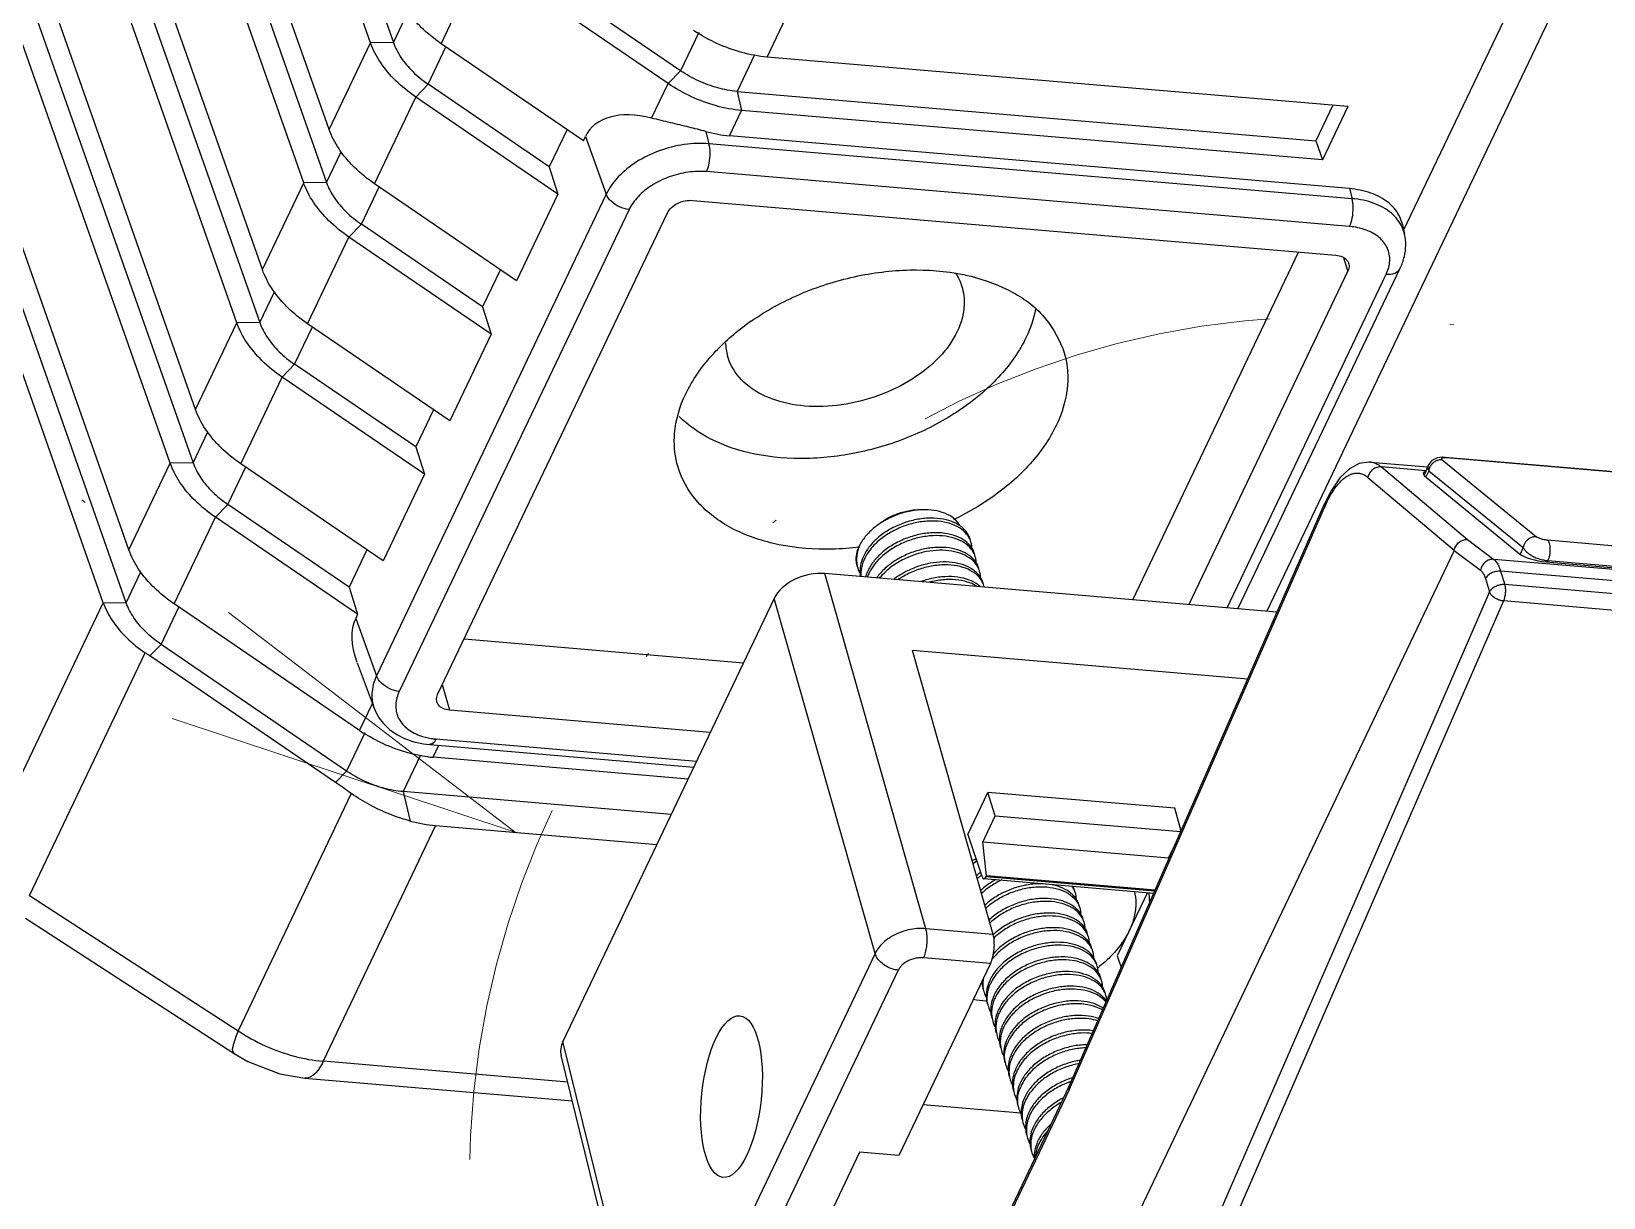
# Model space of a CAD drawing. Header units: millimetres. Extents: x 14276 to 15242, y -9916 to -8542.
# Drawn here: x 14948 to 14986.67, y -9441.27 to -9412.57 of the extents above; entities that cross this region are included whole.
import ezdxf

# ---------------------------------------------------------------- set-up
doc = ezdxf.new("R2010")
doc.units = ezdxf.units.MM
doc.linetypes.add('DIVIDE', pattern=[31.75, 12.7, -6.35, 0, -6.35, 0, -6.35])
doc.layers.add('hatch', color=56, linetype='Continuous', lineweight=9)

# ---------------------------------------------------------------- blocks, each defined once
blk = doc.blocks.new('u9')
at = {"color": 7, "linetype": 'Continuous'}
for p, q in [((-223.792, 192.301), (-212.778, 215.414)), ((-210.117, 202.633), (-204.704, 213.991)), ((-204.09, 213.923), (-201.822, 204.735)), ((-209.547, 202.225), (-204.134, 213.583)), ((-204.134, 213.583), (-201.866, 204.391)), ((-214.318, 205.582), (-211.098, 212.339)), ((-225.003, 193.547), (-216.951, 212.075)), ((-214.324, 205.484), (-211.105, 212.239)), ((-224.659, 193.324), (-216.608, 211.852)), ((-209.166, 207.113), (-207.601, 210.396)), ((-212.385, 202.468), (-210.133, 207.195)), ((-210.133, 207.195), (-209.166, 207.113)), ((-213.13, 206.155), (-210.726, 205.95)), ((-195.52, 205.291), (-202.098, 205.852)), ((-214.322, 205.488), (-220.602, 191.156)), ((-214.318, 205.582), (-220.599, 191.247)), ((-201.984, 205.39), (-195.969, 204.877)), ((-198.735, 199.073), (-195.969, 204.877)), ((-193.782, 204.686), (-193.782, 204.686)), ((-188.648, 201.355), (-193.782, 204.686)), ((-207.064, 193.484), (-201.866, 204.391)), ((-196.66, 198.285), (-193.876, 204.126)), ((-188.743, 200.795), (-193.876, 204.126)), ((-216.244, 200.725), (-215.503, 202.28)), ((-215.503, 202.28), (-215.603, 202.565)), ((-212.385, 202.468), (-210.741, 202.328)), ((-209.547, 202.225), (-207.064, 193.484)), ((-212.452, 201.755), (-210.466, 194.765)), ((-212.452, 201.755), (-210.795, 201.614)), ((-210.795, 201.614), (-208.312, 192.874)), ((-212.22, 200.381), (-216.403, 200.738)), ((-216.283, 200.728), (-216.295, 200.986)), ((-188.743, 200.795), (-191.59, 194.822)), ((-216.435, 200.666), (-212.287, 200.312)), ((-212.28, 200.326), (-216.429, 200.68)), ((-212.287, 200.312), (-212.28, 200.326)), ((-212.287, 200.312), (-212.193, 199.485)), ((-211.826, 199.291), (-212.169, 200.322)), ((-216.766, 199.876), (-216.95, 199.49)), ((-216.766, 199.876), (-216.769, 199.904)), ((-216.766, 199.876), (-212.193, 199.485)), ((-187.706, 199.583), (-190.56, 193.594)), ((-217.073, 199.21), (-216.918, 198.649)), ((-212.503, 198.834), (-217.067, 199.223)), ((-212.193, 199.485), (-212.503, 198.834)), ((-211.826, 199.291), (-212.319, 198.257)), ((-198.735, 199.073), (-204.179, 199.538)), ((-212.503, 198.834), (-212.319, 198.257)), ((-204.53, 198.803), (-197.937, 198.24)), ((-197.937, 198.24), (-198.109, 198.963)), ((-216.918, 198.649), (-212.319, 198.257)), ((-198.366, 197.34), (-197.937, 198.24)), ((-196.546, 197.732), (-196.271, 198.016)), ((-196.271, 198.016), (-191.705, 194.901)), ((-198.594, 197.081), (-205.086, 197.635)), ((-204.945, 197.93), (-198.674, 197.395)), ((-196.993, 196.795), (-196.546, 197.732)), ((-196.546, 197.732), (-191.981, 194.616)), ((-198.744, 196.942), (-205.155, 197.489)), ((-198.674, 197.395), (-198.815, 197.099)), ((-205.492, 196.782), (-199.081, 196.235)), ((-196.866, 196.734), (-197.181, 196.074)), ((-196.866, 196.734), (-192.301, 193.619)), ((-199.081, 196.235), (-198.902, 195.607)), ((-196.803, 195.066), (-197.223, 196.185)), ((-198.785, 195.851), (-204.437, 183.993)), ((-203.493, 183.912), (-197.842, 195.771)), ((-218.712, 195.469), (-210.466, 194.765)), ((-202.932, 183.532), (-197.281, 195.391)), ((-196.768, 193.975), (-197.281, 195.391)), ((-199.439, 194.48), (-206.31, 195.066)), ((-191.981, 194.616), (-192.427, 193.679)), ((-191.981, 194.616), (-191.705, 194.901)), ((-235.377, 194.432), (-225.003, 193.547)), ((-255.404, 117.786), (-219.18, 193.801)), ((-235.409, 194.028), (-225.034, 193.143)), ((-219.433, 193.823), (-208.312, 192.874)), ((-196.816, 193.873), (-196.768, 193.975)), ((-196.604, 193.203), (-196.816, 193.873)), ((-196.816, 193.873), (-193.317, 191.485)), ((-235.33, 193.703), (-224.935, 192.816)), ((-235.181, 193.41), (-224.767, 192.522)), ((-218.47, 193.74), (-222.465, 185.357)), ((-218.206, 193.718), (-222.121, 185.502)), ((-221.178, 185.421), (-217.263, 193.637)), ((-215.883, 193.52), (-219.963, 184.959)), ((-192.301, 193.619), (-193.317, 191.485)), ((-191.124, 193.591), (-191.486, 192.83)), ((-191.124, 193.591), (-190.561, 193.599)), ((-191.124, 193.591), (-184.456, 174.633)), ((-190.56, 193.594), (-183.887, 174.622)), ((-226.056, 192.586), (-233.764, 193.244)), ((-226.094, 192.552), (-233.685, 193.2)), ((-224.935, 192.816), (-225.034, 193.143)), ((-224.56, 192.997), (-224.659, 193.324)), ((-197.041, 192.286), (-196.604, 193.203)), ((-196.604, 193.203), (-193.623, 191.169)), ((-226.085, 192.046), (-233.676, 192.693)), ((-223.792, 192.301), (-224.44, 192.791)), ((-226.094, 192.552), (-226.077, 192.588)), ((-225.49, 192.232), (-225.415, 192.394)), ((-223.165, 190.34), (-225.49, 192.232)), ((-223.065, 190.465), (-225.398, 192.384)), ((-224.123, 192.034), (-224.767, 192.522)), ((-221.67, 190.504), (-223.795, 192.294)), ((-198.459, 190.426), (-197.442, 192.559)), ((-197.442, 192.559), (-193.943, 190.171)), ((-191.187, 192.285), (-192.204, 190.151)), ((-191.187, 192.285), (-184.513, 173.309)), ((-223.496, 190.073), (-225.821, 191.965)), ((-222.001, 190.247), (-224.123, 192.034)), ((-193.623, 191.169), (-193.317, 191.485)), ((-193.623, 191.169), (-194.07, 190.232)), ((-231.077, 190.663), (-223.602, 190.025)), ((-231.049, 190.651), (-223.574, 190.013)), ((-223.165, 190.34), (-223.098, 190.493)), ((-223.153, 190.211), (-223.05, 190.447)), ((-223.097, 190.34), (-222.001, 190.247)), ((-198.247, 189.756), (-198.459, 190.426)), ((-198.459, 190.426), (-194.96, 188.038)), ((-223.602, 190.025), (-223.574, 190.013)), ((-221.736, 190.13), (-223.136, 190.249)), ((-193.943, 190.171), (-194.96, 188.038)), ((-192.767, 190.143), (-193.129, 189.383)), ((-192.767, 190.143), (-192.204, 190.151)), ((-186.099, 171.186), (-192.767, 190.143)), ((-192.204, 190.151), (-185.529, 171.175)), ((-198.684, 188.839), (-198.247, 189.756)), ((-198.247, 189.756), (-195.266, 187.722)), ((-200.102, 186.978), (-199.085, 189.112)), ((-199.085, 189.112), (-195.586, 186.724)), ((-192.83, 188.838), (-193.847, 186.704)), ((-192.83, 188.838), (-186.155, 169.862)), ((-195.266, 187.722), (-194.96, 188.038)), ((-195.266, 187.722), (-195.713, 186.785)), ((-199.89, 186.309), (-200.102, 186.978)), ((-200.102, 186.978), (-196.603, 184.59)), ((-195.586, 186.724), (-196.603, 184.59)), ((-194.409, 186.696), (-194.772, 185.936)), ((-194.409, 186.696), (-193.847, 186.704)), ((-187.741, 167.739), (-194.409, 186.696)), ((-193.847, 186.704), (-187.172, 167.728)), ((-200.327, 185.391), (-199.89, 186.309)), ((-199.89, 186.309), (-196.909, 184.275)), ((-201.745, 183.531), (-200.728, 185.665)), ((-200.728, 185.665), (-197.229, 183.277)), ((-221.178, 185.421), (-221.076, 185.102)), ((-194.473, 185.391), (-195.49, 183.257)), ((-194.473, 185.391), (-187.798, 166.414)), ((-205.061, 183.687), (-220.882, 185.037)), ((-222.519, 184.284), (-222.573, 184.523)), ((-196.909, 184.275), (-196.603, 184.59)), ((-254.346, 117.696), (-222.54, 184.439)), ((-221.219, 184.33), (-205.398, 182.98)), ((-196.909, 184.275), (-197.356, 183.337)), ((-221.217, 183.398), (-221.282, 183.645)), ((-221.282, 183.645), (-205.46, 182.295)), ((-221.217, 183.398), (-205.965, 182.097)), ((-202.419, 182.116), (-202.932, 183.532)), ((-201.532, 182.862), (-201.745, 183.531)), ((-201.745, 183.531), (-198.246, 181.143)), ((-197.229, 183.277), (-198.246, 181.143)), ((-196.052, 183.249), (-196.415, 182.489)), ((-196.052, 183.249), (-195.49, 183.257)), ((-189.384, 164.291), (-196.052, 183.249)), ((-195.49, 183.257), (-188.815, 164.281)), ((-221.177, 181.378), (-220.551, 182.692)), ((-220.392, 182.219), (-220.551, 182.692)), ((-220.551, 182.692), (-206.262, 181.472)), ((-201.97, 181.944), (-201.532, 182.862)), ((-201.532, 182.862), (-198.552, 180.827)), ((-220.807, 181.347), (-220.392, 182.219)), ((-206.151, 181.004), (-220.392, 182.219)), ((-205.381, 181.992), (-205.46, 182.295)), ((-202.371, 182.218), (-202.419, 182.116)), ((-202.371, 182.218), (-198.872, 179.83)), ((-205.965, 182.097), (-206.262, 181.472)), ((-196.116, 181.943), (-197.133, 179.81)), ((-196.116, 181.943), (-189.441, 162.967)), ((-206.151, 181.004), (-206.262, 181.472)), ((-204.048, 181.663), (-204.454, 180.811)), ((-221.177, 181.378), (-206.888, 180.159)), ((-206.58, 180.104), (-206.151, 181.004)), ((-198.552, 180.827), (-198.246, 181.143)), ((-204.76, 180.496), (-204.454, 180.811)), ((-204.454, 180.811), (-199.888, 177.696)), ((-198.552, 180.827), (-198.998, 179.89)), ((-205.206, 179.559), (-204.76, 180.496)), ((-204.76, 180.496), (-200.195, 177.38)), ((-206.888, 180.159), (-207.905, 178.025)), ((-198.872, 179.83), (-199.888, 177.696)), ((-197.695, 179.802), (-198.057, 179.041)), ((-197.695, 179.802), (-197.133, 179.81)), ((-191.027, 160.844), (-197.695, 179.802)), ((-197.133, 179.81), (-190.458, 160.833))]:
    blk.add_line(p, q, dxfattribs=at)
for points in [[(-193.782, 204.686), (-194.118, 204.881), (-194.903, 205.183), (-195.52, 205.291)], [(-221.737, 190.13), (-221.695, 190.128), (-221.454, 190.165), (-221.216, 190.292), (-220.982, 190.515), (-220.763, 190.834), (-220.602, 191.156)], [(-223.574, 190.013), (-223.503, 190.01), (-223.436, 190.014), (-223.373, 190.027), (-223.304, 190.053), (-223.236, 190.099), (-223.181, 190.16), (-223.153, 190.211)]]:
    blk.add_lwpolyline(points, dxfattribs=at)
for centre, radius, start, end in [((-214.525, 207.362), 1.055, 333.7744, 336.5333), ((-214.45, 207.267), 0.996, 336.529, 340.1844), ((-214.095, 206.924), 0.721, 16.6897, 29.4051), ((-214.067, 206.933), 0.692, 10.5499, 16.6648), ((-213.988, 206.564), 0.721, 16.6931, 30.0632), ((-214.418, 207.002), 1.055, 333.7744, 336.5333), ((-214.342, 206.907), 0.996, 336.529, 340.1844), ((-213.96, 206.573), 0.692, 10.5499, 16.6648), ((-213.958, 206.496), 0.712, 3.7502, 16.5445), ((-213.865, 206.211), 0.704, 16.5502, 28.4473), ((-214.311, 206.642), 1.055, 333.7744, 336.5333), ((-214.236, 206.547), 0.997, 336.5285, 340.1325), ((-213.872, 206.208), 0.711, 6.2639, 16.5481), ((-213.774, 205.844), 0.721, 16.6931, 30.0632), ((-214.204, 206.282), 1.055, 333.7744, 336.5333), ((-214.128, 206.187), 0.996, 336.529, 340.1844), ((-213.746, 205.853), 0.692, 10.5499, 16.6648), ((-213.667, 205.484), 0.721, 16.6931, 30.0632), ((-215.073, 207.423), 2.167, 288.9721, 291.0341), ((-215.075, 207.428), 2.173, 291.0334, 291.5135), ((-214.097, 205.922), 1.055, 333.7744, 336.5333), ((-214.021, 205.827), 0.996, 336.529, 340.1844), ((-213.639, 205.493), 0.692, 10.5499, 16.6648), ((-213.559, 205.124), 0.721, 16.6931, 30.0632), ((-213.99, 205.562), 1.055, 333.7744, 336.5333), ((-213.914, 205.467), 0.996, 336.529, 340.1844), ((-213.531, 205.133), 0.692, 10.5499, 16.6648), ((-213.52, 205.058), 0.702, 5.0552, 16.6314), ((-213.446, 204.767), 0.714, 16.6156, 29.6948), ((-213.882, 205.202), 1.055, 333.7726, 336.5333), ((-213.807, 205.107), 0.996, 336.5288, 340.1651), ((-213.435, 204.77), 0.703, 9.9551, 16.625), ((-213.345, 204.404), 0.721, 16.6931, 30.0632), ((-213.317, 204.412), 0.692, 10.5499, 16.6648), ((-213.775, 204.842), 1.055, 333.7744, 336.5333), ((-213.699, 204.746), 0.996, 336.529, 340.1844), ((-213.238, 204.044), 0.721, 16.6931, 30.0632), ((-213.21, 204.052), 0.692, 10.5499, 16.6648), ((-213.668, 204.482), 1.055, 333.7744, 336.5333), ((-213.592, 204.386), 0.996, 336.529, 340.1844), ((-213.131, 203.684), 0.721, 16.6931, 30.0632), ((-213.103, 203.692), 0.692, 10.5499, 16.6648), ((-213.087, 203.619), 0.698, 5.5098, 16.6482), ((-213.561, 204.122), 1.055, 333.7744, 336.5333), ((-213.485, 204.026), 0.996, 336.529, 340.1844), ((-213.023, 203.324), 0.72, 16.6818, 30.1468), ((-212.997, 203.332), 0.693, 10.5547, 16.6636), ((-214.666, 203.417), 0.582, 181.8272, 182.3627), ((-214.669, 203.793), 0.696, 223.892, 229.4443), ((-213.454, 203.762), 1.055, 333.7747, 336.5333), ((-213.378, 203.666), 0.996, 336.529, 340.1808), ((-212.556, 200.002), 3.397, 85.1233, 85.6296), ((-212.916, 202.964), 0.721, 16.6931, 30.0632), ((-212.536, 200.207), 3.192, 79.7575, 85.1749), ((-212.888, 202.972), 0.692, 10.5499, 16.6648), ((-214.562, 203.433), 0.696, 223.9115, 229.444), ((-213.347, 203.402), 1.055, 333.7744, 336.5333), ((-213.271, 203.306), 0.996, 336.529, 340.1844), ((-212.815, 202.601), 0.728, 26.4795, 30.0357), ((-212.92, 202.894), 0.745, 359.7444, 5.4465), ((-212.968, 199.911), 3.365, 127.9011, 128.4253), ((-212.949, 199.887), 3.396, 127.6137, 127.9015), ((-214.455, 203.072), 0.696, 223.892, 229.4443), ((-214.348, 202.712), 0.696, 223.892, 229.4443), ((-214.241, 202.352), 0.696, 223.892, 229.4443), ((-214.134, 201.992), 0.696, 223.892, 229.4443), ((-213.613, 203.044), 1.661, 311.7943, 313.6717), ((-214.026, 201.632), 0.696, 223.892, 229.4443), ((-213.919, 201.272), 0.696, 223.892, 229.4443), ((-213.916, 200.827), 0.562, 196.7374, 207.8177), ((-213.919, 200.91), 0.583, 213.6326, 216.5138), ((-213.252, 201.681), 1.763, 308.505, 310.9907), ((-213.209, 201.632), 1.699, 310.9931, 312.594), ((-213.274, 201.708), 1.798, 308.3168, 308.5125), ((-213.24, 201.621), 1.779, 308.3902, 309.4035), ((-213.203, 201.577), 1.721, 309.3924, 312.4952), ((-213.125, 201.297), 1.733, 308.7014, 312.3527), ((-213.789, 203.529), 4.039, 295.8791, 297.326), ((-174.885, 229.348), 37.935, 234.9698, 235.6845), ((-198.952, 194.152), 3.255, 82.7517, 85.1151), ((-198.893, 195.192), 1.757, 81.3283, 85.1519), ((-199.052, 193.531), 3.879, 55.6891, 57.406), ((-170.701, 225.676), 37.26, 235.6873, 235.9022), ((-211.707, 193.332), 0.54, 193.2774, 196.695), ((-211.662, 193.268), 0.565, 196.747, 213.5851), ((-211.653, 193.73), 0.721, 228.1286, 229.405), ((-211.578, 192.979), 0.563, 196.7255, 212.1306), ((-211.559, 193.354), 0.699, 224.0866, 229.6675), ((-211.533, 193.384), 0.739, 229.6335, 231.5797), ((-210.975, 194.043), 1.756, 309.0441, 310.9936), ((-210.346, 193.321), 1.055, 333.7744, 336.5333), ((-210.291, 193.297), 0.995, 336.5285, 340.2455), ((-210.27, 193.225), 0.996, 336.529, 340.1844), ((-210.214, 193.205), 0.936, 340.1756, 344.6323), ((-209.886, 192.816), 0.711, 5.4486, 10.7749), ((-209.809, 192.523), 0.721, 16.6931, 30.0632), ((-211.455, 192.992), 0.696, 223.892, 229.4443), ((-210.494, 193.116), 1.354, 322.6709, 323.2908), ((-210.447, 193.026), 1.323, 322.6575, 325.4971), ((-210.239, 192.961), 1.055, 333.7744, 336.5333), ((-210.163, 192.865), 0.996, 336.529, 340.1844), ((-211.347, 192.632), 0.696, 223.892, 229.4443), ((-211.207, 192.309), 0.746, 228.4549, 233.3095), ((-211.18, 192.345), 0.791, 233.2876, 235.7988), ((-208.384, 185.123), 7.129, 115.7723, 116.1675), ((-223.831, 192.663), 3.528, 334.9975, 336.3483), ((-207.242, 187.147), 1.375, 2.0876, 15.7113), ((-210.046, 191.781), 6.232, 304.7442, 306.5685), ((-210.676, 190.573), 5.166, 257.7294, 258.5115), ((-221.411, 184.781), 1.19, 179.4579, 192.5166), ((-207.266, 176.294), 3.879, 55.6891, 57.406)]:
    blk.add_arc(centre, radius, start, end, dxfattribs=at)
blk.add_ellipse((-206.013, 205.745), major_axis=(0.209, 1.989), ratio=0.366943, dxfattribs=at)
for centre, major_axis, ratio, start_param, end_param in [((-202.787, 204.469), (0.959, 0.286), 0.659581, -0.537102, -0.031603), ((-212.29, 202.109), (0.052, 0.497), 0.366943, 0.803635, 2.400611), ((-212.234, 200.182), (0.014, 0.2), 0.395807, 5.52102, 7.074363), ((-198.178, 196.732), (2.62, -1.469), 0.701702, 1.921121, 2.144696), ((-199.047, 195.53), (2.18, -1.714), 0.547569, 0.122757, 0.733088), ((-207.984, 193.563), (0.959, 0.285), 0.660376, -2.107067, -0.536956), ((-225.858, 192.423), (0.5, -0.108), 0.256792, 0.461953, 2.032064), ((-221.617, 190.464), (2.172, -1.842), 0.089829, -3.117843, -3.091665), ((-223.525, 190.505), (0.498, -0.104), 0.251798, -0.44657, 0.448158), ((-205.452, 180.131), (2.304, -1.206), 0.679603, 1.883433, 2.123595), ((-204.698, 183.671), (2.18, -1.714), 0.547569, -0.886957, 0.122757)]:
    blk.add_ellipse(centre, major_axis=major_axis, ratio=ratio, start_param=start_param, end_param=end_param, dxfattribs=at)
for points, start_tangent, end_tangent in [([(-213.557, 206.942), (-213.488, 207.194), (-213.484, 207.235)], (0.398029, 0.917373), (0.066335, 0.997797)), ([(-213.513, 206.929), (-213.466, 207.122), (-213.463, 207.271)], (0.338717, 0.940888), (-0.076545, 0.997066)), ([(-213.45, 206.582), (-213.38, 206.834), (-213.387, 207.059)], (0.398029, 0.917373), (-0.18312, 0.983091)), ([(-213.405, 206.569), (-213.359, 206.762), (-213.357, 206.925)], (0.338717, 0.940888), (-0.095304, 0.995448)), ([(-213.357, 206.925), (-213.37, 207.007), (-213.383, 207.059)], (-0.095304, 0.995448), (-0.286431, 0.958101)), ([(-214.128, 205.888), (-214.078, 205.917), (-213.81, 206.111), (-213.596, 206.336), (-213.472, 206.536)], (0.872525, 0.48857), (0.441725, 0.89715)), ([(-213.879, 206.413), (-213.682, 206.624), (-213.536, 206.87)], (0.746405, 0.665492), (0.398029, 0.917373)), ([(-213.784, 206.6), (-213.703, 206.696), (-213.579, 206.896)], (0.673998, 0.738733), (0.441725, 0.89715)), ([(-213.343, 206.222), (-213.273, 206.474), (-213.28, 206.699)], (0.398029, 0.917373), (-0.18312, 0.983091)), ([(-213.299, 206.208), (-213.257, 206.364), (-213.248, 206.543)], (0.339563, 0.940583), (-0.065686, 0.99784)), ([(-214.408, 205.281), (-214.257, 205.334), (-213.949, 205.485), (-213.681, 205.678), (-213.468, 205.904), (-213.322, 206.15)], (0.954921, 0.296861), (0.398029, 0.917373)), ([(-214.278, 205.406), (-213.971, 205.557), (-213.703, 205.75), (-213.489, 205.976), (-213.364, 206.176)], (0.930331, 0.366721), (0.441725, 0.89715)), ([(-214.178, 205.778), (-214.057, 205.845), (-213.788, 206.039), (-213.575, 206.264), (-213.429, 206.51)], (0.891018, 0.453968), (0.398029, 0.917373)), ([(-213.236, 205.862), (-213.172, 206.076), (-213.165, 206.286)], (0.398029, 0.917373), (-0.109069, 0.994034)), ([(-213.191, 205.849), (-213.145, 206.042), (-213.143, 206.205)], (0.338717, 0.940888), (-0.095304, 0.995448)), ([(-213.143, 206.205), (-213.155, 206.287), (-213.169, 206.339)], (-0.095304, 0.995448), (-0.286431, 0.958101)), ([(-214.597, 204.852), (-214.478, 204.874), (-214.15, 204.974), (-213.842, 205.125), (-213.574, 205.318), (-213.361, 205.544), (-213.215, 205.79)], (0.987706, 0.156324), (0.398029, 0.917373)), ([(-214.562, 204.933), (-214.499, 204.946), (-214.171, 205.046), (-213.864, 205.197), (-213.595, 205.39), (-213.382, 205.616), (-213.257, 205.816)], (0.982977, 0.183727), (0.441725, 0.89715)), ([(-213.066, 205.979), (-213.059, 205.754), (-213.129, 205.502)], (0.18312, -0.983091), (-0.398029, -0.917373)), ([(-213.084, 205.489), (-213.038, 205.682), (-213.035, 205.845)], (0.338717, 0.940888), (-0.095304, 0.995448)), ([(-213.035, 205.845), (-213.048, 205.927), (-213.062, 205.979)], (-0.095304, 0.995448), (-0.286431, 0.958101)), ([(-214.767, 204.468), (-214.7, 204.47), (-214.37, 204.514), (-214.042, 204.614), (-213.735, 204.765), (-213.467, 204.958), (-213.253, 205.184), (-213.107, 205.43)], (0.999932, 0.011672), (0.398029, 0.917373)), ([(-214.736, 204.541), (-214.722, 204.542), (-214.392, 204.586), (-214.064, 204.686), (-213.757, 204.837), (-213.488, 205.03), (-213.275, 205.256), (-213.15, 205.456)], (0.999186, 0.040336), (0.441725, 0.89715)), ([(-214.322, 205.488), (-214.316, 205.505), (-214.318, 205.582)], (0.410115, 0.912034), (-0.273274, 0.961936)), ([(-213.022, 205.142), (-212.952, 205.394), (-212.958, 205.619)], (0.398029, 0.917373), (-0.18312, 0.983091)), ([(-212.977, 205.129), (-212.93, 205.322), (-212.928, 205.485)], (0.338717, 0.940888), (-0.095304, 0.995448)), ([(-212.928, 205.485), (-212.941, 205.567), (-212.954, 205.619)], (-0.095304, 0.995448), (-0.286431, 0.958101)), ([(-214.919, 204.125), (-214.905, 204.123), (-214.593, 204.11), (-214.263, 204.154), (-213.935, 204.254), (-213.628, 204.405), (-213.36, 204.598), (-213.146, 204.824), (-213, 205.07)], (0.988951, -0.148245), (0.398029, 0.917373)), ([(-214.89, 204.19), (-214.614, 204.182), (-214.285, 204.226), (-213.957, 204.326), (-213.649, 204.477), (-213.381, 204.67), (-213.168, 204.896), (-213.043, 205.096)], (0.993405, -0.114658), (0.441725, 0.89715)), ([(-212.914, 204.782), (-212.845, 205.034), (-212.851, 205.259)], (0.398029, 0.917373), (-0.18312, 0.983091)), ([(-212.87, 204.769), (-212.825, 204.947), (-212.821, 205.12)], (0.339031, 0.940775), (-0.088871, 0.996043)), ([(-195.969, 204.877), (-195.762, 205.184), (-195.539, 205.292), (-195.52, 205.291)], (0.430194, 0.902736), (0.993212, -0.116319)), ([(-215.051, 203.824), (-214.798, 203.763), (-214.486, 203.75), (-214.156, 203.794), (-213.828, 203.894), (-213.521, 204.045), (-213.252, 204.238), (-213.039, 204.464), (-212.893, 204.71)], (0.942266, -0.334865), (0.398029, 0.917373)), ([(-215.026, 203.88), (-214.81, 203.834), (-214.501, 203.822), (-214.176, 203.866), (-213.85, 203.966), (-213.546, 204.115), (-213.276, 204.308), (-213.06, 204.537), (-212.936, 204.736)], (0.955662, -0.294465), (0.441753, 0.897137)), ([(-212.743, 204.891), (-212.739, 204.659), (-212.807, 204.422)], (0.17263, -0.984987), (-0.398029, -0.917373)), ([(-212.762, 204.409), (-212.716, 204.602), (-212.714, 204.765)], (0.338717, 0.940888), (-0.095304, 0.995448)), ([(-212.714, 204.765), (-212.727, 204.847), (-212.74, 204.899)], (-0.095304, 0.995448), (-0.286431, 0.958101)), ([(-193.876, 204.126), (-194.54, 204.494), (-195.253, 204.749), (-195.969, 204.877)], (-0.832468, 0.554074), (-0.996382, 0.084986)), ([(-193.876, 204.126), (-193.758, 204.473), (-193.762, 204.666), (-193.784, 204.678)], (0.395416, 0.918502), (-0.942019, 0.335561)), ([(-215.162, 203.573), (-214.966, 203.472), (-214.691, 203.403), (-214.379, 203.39), (-214.049, 203.434), (-213.721, 203.534), (-213.414, 203.685), (-213.145, 203.878), (-212.932, 204.104), (-212.786, 204.35)], (0.826156, -0.563442), (0.398029, 0.917373)), ([(-215.142, 203.618), (-214.988, 203.544), (-214.712, 203.475), (-214.4, 203.462), (-214.07, 203.506), (-213.742, 203.606), (-213.435, 203.757), (-213.167, 203.95), (-212.953, 204.176), (-212.829, 204.376)], (0.857794, -0.513994), (0.441725, 0.89715)), ([(-212.7, 204.062), (-212.63, 204.314), (-212.637, 204.539)], (0.398029, 0.917373), (-0.18312, 0.983091)), ([(-212.655, 204.049), (-212.609, 204.242), (-212.607, 204.405)], (0.338717, 0.940888), (-0.095304, 0.995448)), ([(-212.607, 204.405), (-212.62, 204.487), (-212.633, 204.539)], (-0.095304, 0.995448), (-0.286431, 0.958101)), ([(-215.122, 203.264), (-215.082, 203.232), (-214.859, 203.112), (-214.583, 203.043), (-214.272, 203.03), (-213.942, 203.074), (-213.614, 203.174), (-213.306, 203.325), (-213.038, 203.518), (-212.825, 203.744), (-212.679, 203.99)], (0.759303, -0.650738), (0.398029, 0.917373)), ([(-215.104, 203.304), (-214.881, 203.184), (-214.605, 203.115), (-214.293, 203.102), (-213.963, 203.146), (-213.635, 203.246), (-213.328, 203.397), (-213.06, 203.59), (-212.846, 203.816), (-212.721, 204.016)], (0.801554, -0.597923), (0.441725, 0.89715)), ([(-212.593, 203.702), (-212.523, 203.954), (-212.53, 204.179)], (0.398029, 0.917373), (-0.18312, 0.983091)), ([(-212.548, 203.689), (-212.502, 203.882), (-212.5, 204.045)], (0.338717, 0.940888), (-0.095304, 0.995448)), ([(-212.5, 204.045), (-212.512, 204.127), (-212.526, 204.179)], (-0.095304, 0.995448), (-0.286431, 0.958101)), ([(-212.486, 203.342), (-212.416, 203.594), (-212.423, 203.819)], (0.398029, 0.917373), (-0.18312, 0.983091)), ([(-215.015, 202.904), (-214.975, 202.872), (-214.752, 202.752), (-214.476, 202.683), (-214.164, 202.67), (-213.835, 202.714), (-213.507, 202.814), (-213.199, 202.965), (-212.931, 203.158), (-212.718, 203.384), (-212.572, 203.63)], (0.759303, -0.650738), (0.398029, 0.917373)), ([(-214.997, 202.944), (-214.773, 202.824), (-214.498, 202.755), (-214.186, 202.742), (-213.856, 202.786), (-213.528, 202.886), (-213.221, 203.037), (-212.952, 203.23), (-212.739, 203.456), (-212.614, 203.656)], (0.801554, -0.597923), (0.441725, 0.89715)), ([(-212.441, 203.329), (-212.395, 203.519), (-212.393, 203.686)], (0.338775, 0.940867), (-0.097213, 0.995264)), ([(-212.315, 203.459), (-212.309, 203.231), (-212.379, 202.982)], (0.183166, -0.983082), (-0.398029, -0.917373)), ([(-212.285, 203.324), (-212.298, 203.407), (-212.311, 203.459)], (-0.095304, 0.995448), (-0.286431, 0.958101)), ([(-215.247, 203.393), (-215.237, 203.304), (-215.225, 203.258)], (0.04123, -0.99915), (0.287174, -0.957879)), ([(-215.239, 203.395), (-215.171, 203.31)], (0.554962, -0.831875), (0.692755, -0.721173)), ([(-215.23, 203.424), (-215.104, 203.304)], (0.626183, -0.779676), (0.801554, -0.597923)), ([(-215.225, 203.258), (-215.154, 203.107)], (0.287174, -0.957879), (0.553734, -0.832694)), ([(-215.204, 203.186), (-215.133, 203.035), (-215.131, 203.032)], (0.287174, -0.957879), (0.559252, -0.828998)), ([(-215.154, 203.107), (-214.997, 202.944)], (0.553734, -0.832694), (0.801554, -0.597923)), ([(-214.908, 202.544), (-214.868, 202.512), (-214.645, 202.392), (-214.369, 202.323), (-214.057, 202.31), (-213.728, 202.354), (-213.399, 202.454), (-213.092, 202.605), (-212.824, 202.798), (-212.61, 203.024), (-212.464, 203.27)], (0.759303, -0.650738), (0.398029, 0.917373)), ([(-214.888, 202.583), (-214.667, 202.464), (-214.396, 202.396), (-214.089, 202.381), (-213.756, 202.424), (-213.422, 202.526), (-213.117, 202.675), (-212.849, 202.867), (-212.632, 203.096), (-212.507, 203.296)], (0.803042, -0.595922), (0.44172, 0.897153)), ([(-212.334, 202.969), (-212.287, 203.162), (-212.285, 203.324)], (0.338717, 0.940888), (-0.095304, 0.995448)), ([(-212.209, 202.824), (-212.202, 202.874), (-212.208, 203.099)], (0.17887, 0.983873), (-0.18312, 0.983091)), ([(-212.178, 202.964), (-212.191, 203.047), (-212.204, 203.099)], (-0.095304, 0.995448), (-0.286431, 0.958101)), ([(-215.14, 203.032), (-215.129, 202.94), (-215.118, 202.898)], (0.042052, -0.999115), (0.287626, -0.957743)), ([(-215.131, 203.032), (-215.064, 202.95)], (0.559252, -0.828998), (0.693005, -0.720933)), ([(-215.118, 202.898), (-215.044, 202.743)], (0.287626, -0.957743), (0.560741, -0.827991)), ([(-215.096, 202.826), (-215.026, 202.675), (-215.024, 202.673)], (0.287174, -0.957879), (0.558357, -0.829601)), ([(-215.044, 202.743), (-214.888, 202.583)], (0.560741, -0.827991), (0.803042, -0.595922)), ([(-215.033, 202.673), (-215.022, 202.584), (-215.011, 202.538)], (0.04123, -0.99915), (0.287174, -0.957879)), ([(-215.024, 202.673), (-214.957, 202.59)], (0.558357, -0.829601), (0.692755, -0.721173)), ([(-214.801, 202.184), (-214.761, 202.152), (-214.538, 202.032), (-214.262, 201.963), (-213.95, 201.95), (-213.62, 201.994), (-213.292, 202.094), (-212.985, 202.245), (-212.717, 202.438), (-212.503, 202.664), (-212.357, 202.91)], (0.759303, -0.650738), (0.398029, 0.917373)), ([(-214.782, 202.224), (-214.559, 202.104), (-214.283, 202.035), (-213.971, 202.022), (-213.642, 202.066), (-213.314, 202.166), (-213.006, 202.317), (-212.738, 202.51), (-212.525, 202.736), (-212.4, 202.936)], (0.801554, -0.597923), (0.441725, 0.89715)), ([(-215.798, 201.659), (-215.598, 201.994), (-215.324, 202.313), (-215.059, 202.547)], (0.430194, 0.902736), (0.783414, 0.621501)), ([(-215.011, 202.538), (-214.94, 202.387)], (0.287174, -0.957879), (0.553734, -0.832694)), ([(-214.989, 202.466), (-214.918, 202.315), (-214.917, 202.313)], (0.287174, -0.957879), (0.558357, -0.829601)), ([(-214.94, 202.387), (-214.782, 202.224)], (0.553734, -0.832694), (0.801554, -0.597923)), ([(-214.926, 202.312), (-214.915, 202.224), (-214.904, 202.178)], (0.04123, -0.99915), (0.287174, -0.957879)), ([(-214.917, 202.313), (-214.85, 202.23)], (0.558357, -0.829601), (0.692755, -0.721173)), ([(-214.675, 201.864), (-214.452, 201.744), (-214.176, 201.675), (-213.864, 201.662), (-213.535, 201.706), (-213.206, 201.806), (-212.899, 201.957), (-212.631, 202.15), (-212.423, 202.369)], (0.801554, -0.597923), (0.611207, 0.791471)), ([(-210.741, 202.328), (-210.787, 202.202), (-210.817, 202.051), (-210.83, 201.893), (-210.822, 201.742), (-210.795, 201.614)], (-0.430194, -0.902737), (0.30266, -0.953099)), ([(-210.741, 202.328), (-210.635, 202.328), (-210.525, 202.345), (-210.418, 202.379), (-210.319, 202.427), (-210.233, 202.488), (-210.165, 202.558), (-210.117, 202.633)], (0.996394, -0.084852), (0.430438, 0.90262)), ([(-210.117, 202.633), (-209.967, 202.603), (-209.821, 202.539), (-209.695, 202.448), (-209.6, 202.34), (-209.547, 202.225)], (0.996379, -0.085018), (0.256112, -0.966647)), ([(-214.904, 202.178), (-214.833, 202.027)], (0.287174, -0.957879), (0.553734, -0.832694)), ([(-214.882, 202.106), (-214.811, 201.955), (-214.809, 201.953)], (0.287174, -0.957879), (0.558357, -0.829601)), ([(-214.833, 202.027), (-214.675, 201.864)], (0.553734, -0.832694), (0.801554, -0.597923)), ([(-214.819, 201.952), (-214.808, 201.864), (-214.796, 201.818)], (0.04123, -0.99915), (0.287174, -0.957879)), ([(-214.809, 201.953), (-214.742, 201.87)], (0.558357, -0.829601), (0.692755, -0.721173)), ([(-214.693, 201.824), (-214.654, 201.792), (-214.43, 201.672), (-214.155, 201.603), (-213.843, 201.59), (-213.513, 201.634), (-213.185, 201.734), (-212.878, 201.885), (-212.61, 202.078), (-212.451, 202.236)], (0.759303, -0.650738), (0.654442, 0.756112)), ([(-210.795, 201.614), (-210.582, 201.612), (-210.363, 201.645), (-210.149, 201.712), (-209.951, 201.808), (-209.78, 201.93), (-209.643, 202.071), (-209.547, 202.225)], (0.995525, -0.094499), (0.422871, 0.90619)), ([(-215.925, 200.696), (-215.959, 200.979), (-215.92, 201.317), (-215.798, 201.659)], (-0.231882, 0.972744), (0.430194, 0.902736)), ([(-214.796, 201.818), (-214.725, 201.667)], (0.287174, -0.957879), (0.553734, -0.832694)), ([(-214.775, 201.746), (-214.704, 201.595), (-214.702, 201.593)], (0.287174, -0.957879), (0.558357, -0.829601)), ([(-214.725, 201.667), (-214.568, 201.504)], (0.553734, -0.832694), (0.801554, -0.597923)), ([(-214.712, 201.592), (-214.701, 201.504), (-214.689, 201.458)], (0.04123, -0.99915), (0.287174, -0.957879)), ([(-214.702, 201.593), (-214.635, 201.51)], (0.558357, -0.829601), (0.692755, -0.721173)), ([(-214.586, 201.464), (-214.546, 201.432), (-214.323, 201.312), (-214.048, 201.243), (-213.736, 201.23), (-213.406, 201.274), (-213.078, 201.374), (-212.771, 201.525), (-212.502, 201.718), (-212.457, 201.759)], (0.759303, -0.650738), (0.730301, 0.683126)), ([(-214.568, 201.504), (-214.345, 201.384), (-214.069, 201.315), (-213.757, 201.302), (-213.427, 201.346), (-213.099, 201.446), (-212.792, 201.597), (-212.524, 201.79), (-212.506, 201.806)], (0.801554, -0.597923), (0.745463, 0.666547)), ([(-214.689, 201.458), (-214.618, 201.307)], (0.287174, -0.957879), (0.553734, -0.832694)), ([(-214.668, 201.386), (-214.597, 201.235), (-214.595, 201.232)], (0.287174, -0.957879), (0.558357, -0.829601)), ([(-214.618, 201.307), (-214.461, 201.144)], (0.553734, -0.832694), (0.801554, -0.597923)), ([(-214.582, 201.098), (-214.594, 201.143), (-214.604, 201.232)], (-0.287174, 0.957879), (-0.04123, 0.99915)), ([(-214.595, 201.232), (-214.528, 201.15)], (0.558357, -0.829601), (0.692755, -0.721173)), ([(-214.479, 201.103), (-214.439, 201.072), (-214.216, 200.952), (-213.94, 200.883), (-213.629, 200.87), (-213.299, 200.914), (-212.971, 201.014), (-212.663, 201.165), (-212.395, 201.358), (-212.349, 201.4)], (0.759303, -0.650738), (0.729814, 0.683646)), ([(-214.461, 201.144), (-214.238, 201.024), (-213.962, 200.955), (-213.65, 200.942), (-213.32, 200.986), (-212.992, 201.086), (-212.685, 201.237), (-212.417, 201.43), (-212.369, 201.473)], (0.801554, -0.597923), (0.729359, 0.684132)), ([(-214.511, 200.947), (-214.582, 201.098)], (-0.553734, 0.832694), (-0.287174, 0.957879)), ([(-214.561, 201.026), (-214.49, 200.875), (-214.488, 200.872)], (0.287174, -0.957879), (0.558357, -0.829601)), ([(-214.354, 200.784), (-214.511, 200.947)], (-0.801554, 0.597923), (-0.553734, 0.832694)), ([(-214.497, 200.872), (-214.486, 200.783), (-214.475, 200.738)], (0.04123, -0.99915), (0.287174, -0.957879)), ([(-214.488, 200.872), (-214.421, 200.79)], (0.558357, -0.829601), (0.692755, -0.721173)), ([(-214.475, 200.738), (-214.404, 200.587)], (0.287174, -0.957879), (0.553734, -0.832694)), ([(-214.372, 200.743), (-214.332, 200.712), (-214.109, 200.592), (-213.833, 200.523), (-213.521, 200.509), (-213.192, 200.554), (-212.864, 200.654), (-212.556, 200.805), (-212.288, 200.998), (-212.245, 201.036)], (0.759303, -0.650738), (0.732078, 0.68122)), ([(-212.266, 201.109), (-212.309, 201.07), (-212.578, 200.877), (-212.885, 200.726), (-213.213, 200.626), (-213.543, 200.581), (-213.855, 200.595), (-214.13, 200.664), (-214.354, 200.784)], (-0.731627, -0.681705), (-0.801554, 0.597923)), ([(-212.666, 200.414), (-212.471, 200.517), (-212.202, 200.71), (-212.163, 200.745)], (0.908069, 0.41882), (0.733876, 0.679283)), ([(-212.523, 200.403), (-212.449, 200.445), (-212.181, 200.638), (-212.142, 200.673)], (0.878943, 0.476927), (0.734324, 0.678799)), ([(-198.109, 198.963), (-197.605, 198.795), (-197.116, 198.567), (-196.66, 198.285)], (0.966389, -0.257085), (0.818892, -0.573948)), ([(-197.937, 198.24), (-197.46, 198.155), (-196.986, 197.981), (-196.546, 197.732)], (0.996379, -0.085018), (0.825973, -0.56371)), ([(-198.541, 197.381), (-198.054, 197.284)], (0.992026, -0.126036), (0.964844, -0.262824)), ([(-198.054, 197.284), (-197.438, 197.058), (-196.963, 196.798)], (0.964844, -0.262824), (0.842492, -0.538709)), ([(-198.744, 196.942), (-198.651, 197.064), (-198.595, 197.075)], (0.430194, 0.902736), (0.999013, -0.044414)), ([(-198.016, 196.672), (-198.339, 196.856), (-198.628, 196.929)], (-0.760822, 0.64896), (-0.988489, 0.15129)), ([(-197.223, 196.185), (-197.498, 196.612), (-197.972, 196.93), (-198.594, 197.081)], (-0.35135, 0.936244), (-0.996379, 0.085018)), ([(-197.842, 195.771), (-197.756, 196.098), (-197.815, 196.411), (-198.016, 196.672)], (0.430194, 0.902736), (-0.760822, 0.64896)), ([(-199.081, 196.235), (-198.917, 196.194), (-198.804, 196.107), (-198.765, 196.028)], (0.996379, -0.085018), (0.268434, -0.963298)), ([(-197.281, 195.391), (-197.167, 195.83), (-197.223, 196.185)], (0.430194, 0.902736), (-0.348033, 0.937482)), ([(-198.765, 196.028), (-198.758, 195.987), (-198.785, 195.851)], (0.268434, -0.963298), (-0.430194, -0.902736)), ([(-197.842, 195.771), (-197.606, 195.707), (-197.402, 195.568), (-197.281, 195.391)], (0.996379, -0.085018), (0.340817, -0.94013)), ([(-191.981, 194.616), (-191.602, 194.307), (-191.311, 193.958), (-191.124, 193.591)], (0.825973, -0.56371), (0.331816, -0.943344)), ([(-190.56, 193.594), (-190.786, 194.037), (-191.136, 194.454), (-191.59, 194.822)], (-0.331816, 0.943344), (-0.828082, 0.560608)), ([(-225.034, 193.143), (-225.05, 193.237), (-225.049, 193.346), (-225.033, 193.454), (-225.003, 193.547)], (-0.262999, 0.964796), (0.399948, 0.916538)), ([(-225.003, 193.547), (-224.917, 193.53), (-224.831, 193.496), (-224.755, 193.447), (-224.696, 193.388), (-224.659, 193.324)], (0.996473, -0.083908), (0.349212, -0.937044)), ([(-192.301, 193.619), (-191.809, 193.217), (-191.703, 193.108)], (0.825973, -0.56371), (0.679163, -0.733987)), ([(-225.034, 193.143), (-224.946, 193.147), (-224.855, 193.17), (-224.772, 193.21), (-224.704, 193.263), (-224.659, 193.324)], (0.997924, -0.064407), (0.452306, 0.891863)), ([(-224.935, 192.816), (-224.822, 192.824), (-224.712, 192.861), (-224.619, 192.922), (-224.56, 192.997)], (0.997924, -0.064407), (0.452306, 0.891863)), ([(-224.44, 192.791), (-224.486, 192.839), (-224.527, 192.909), (-224.56, 192.997)], (-0.797089, 0.603861), (-0.291086, 0.956697)), ([(-212.225, 193.177), (-212.154, 193.026)], (0.287174, -0.957879), (0.553734, -0.832694)), ([(-212.154, 193.026), (-211.996, 192.863)], (0.553734, -0.832694), (0.801554, -0.597923)), ([(-212.121, 193.183), (-212.082, 193.151), (-211.859, 193.031), (-211.583, 192.962), (-211.271, 192.949), (-210.941, 192.993), (-210.671, 193.071)], (0.759303, -0.650738), (0.940452, 0.339926)), ([(-212.05, 193.186), (-211.88, 193.103), (-211.604, 193.034), (-211.292, 193.021), (-210.963, 193.065), (-210.873, 193.087)], (0.847083, -0.531461), (0.966574, 0.256388)), ([(-211.996, 192.863), (-211.773, 192.743), (-211.497, 192.674), (-211.185, 192.661), (-210.856, 192.705), (-210.527, 192.805), (-210.22, 192.956), (-210.116, 193.022)], (0.801554, -0.597923), (0.824668, 0.565618)), ([(-211.993, 192.805), (-211.781, 192.683), (-211.518, 192.608), (-211.217, 192.587), (-210.897, 192.62), (-210.575, 192.707), (-210.269, 192.844), (-210.003, 193.017)], (0.783425, -0.621486), (0.78867, 0.614817)), ([(-191.703, 193.108), (-191.429, 192.762)], (0.679163, -0.733987), (0.555139, -0.831758)), ([(-224.767, 192.522), (-224.832, 192.59), (-224.888, 192.689), (-224.935, 192.816)], (-0.792787, 0.609498), (-0.282731, 0.959199)), ([(-224.767, 192.522), (-224.658, 192.536), (-224.557, 192.592), (-224.48, 192.682), (-224.44, 192.791)], (0.996884, -0.078888), (0.170166, 0.985415)), ([(-212.14, 192.956), (-212.131, 192.873), (-212.117, 192.817)], (0.033329, -0.999444), (0.286912, -0.957957)), ([(-212.133, 192.955), (-212.062, 192.867)], (0.553052, -0.833147), (0.695232, -0.718785)), ([(-212.096, 192.745), (-212.025, 192.594), (-212.023, 192.592)], (0.287174, -0.957879), (0.558357, -0.829601)), ([(-212.055, 192.679), (-211.907, 192.517)], (0.531592, -0.847001), (0.783425, -0.621486)), ([(-211.907, 192.517), (-211.695, 192.395), (-211.432, 192.32), (-211.132, 192.299), (-210.811, 192.332), (-210.489, 192.419), (-210.183, 192.556), (-209.91, 192.735)], (0.783425, -0.621486), (0.785385, 0.619008)), ([(-211.907, 192.463), (-211.867, 192.431), (-211.644, 192.311), (-211.369, 192.242), (-211.057, 192.229), (-210.727, 192.273), (-210.399, 192.373), (-210.092, 192.524), (-209.869, 192.679)], (0.759303, -0.650738), (0.776611, 0.62998)), ([(-211.8, 192.103), (-211.76, 192.071), (-211.537, 191.951), (-211.261, 191.882), (-210.95, 191.869), (-210.62, 191.913), (-210.292, 192.013), (-209.984, 192.164), (-209.716, 192.357), (-209.503, 192.583), (-209.357, 192.829)], (0.759303, -0.650738), (0.398029, 0.917373)), ([(-211.782, 192.143), (-211.559, 192.023), (-211.283, 191.954), (-210.971, 191.941), (-210.641, 191.985), (-210.313, 192.085), (-210.006, 192.236), (-209.738, 192.429), (-209.524, 192.655), (-209.399, 192.855)], (0.801554, -0.597923), (0.441725, 0.89715)), ([(-209.654, 192.986), (-209.732, 192.897), (-209.91, 192.735)], (-0.628052, -0.778171), (-0.785385, -0.619008)), ([(-209.823, 192.717), (-209.61, 192.943), (-209.583, 192.98)], (0.75473, 0.656036), (0.578885, 0.815409)), ([(-209.271, 192.541), (-209.201, 192.793), (-209.199, 192.951)], (0.398029, 0.917373), (-0.088906, 0.99604)), ([(-209.226, 192.528), (-209.18, 192.721), (-209.178, 192.884)], (0.338717, 0.940888), (-0.095304, 0.995448)), ([(-209.164, 192.181), (-209.094, 192.433), (-209.105, 192.678), (-209.118, 192.73)], (0.398029, 0.917373), (-0.286431, 0.958101)), ([(-209.109, 192.699), (-209.087, 192.59), (-209.095, 192.387), (-209.164, 192.181)], (0.284963, -0.958539), (-0.430194, -0.902736)), ([(-191.429, 192.762), (-191.187, 192.285)], (0.555139, -0.831758), (0.331816, -0.943344)), ([(-226.085, 192.046), (-226.11, 192.077), (-226.13, 192.127), (-226.144, 192.19), (-226.149, 192.264), (-226.146, 192.342), (-226.136, 192.42), (-226.118, 192.492), (-226.094, 192.552)], (-0.782002, 0.623276), (0.440681, 0.897664)), ([(-225.49, 192.232), (-225.534, 192.297), (-225.6, 192.361), (-225.683, 192.419), (-225.779, 192.47), (-225.883, 192.51), (-225.989, 192.538), (-226.094, 192.552)], (-0.447602, 0.894233), (-0.997035, 0.076956)), ([(-225.821, 191.965), (-225.747, 191.969), (-225.674, 191.992), (-225.608, 192.033), (-225.553, 192.09), (-225.513, 192.158), (-225.49, 192.232)], (0.996178, -0.087346), (0.168103, 0.985769)), ([(-223.795, 192.294), (-223.837, 192.187), (-223.914, 192.1), (-224.014, 192.047), (-224.123, 192.034)], (-0.194341, -0.980934), (-0.996379, 0.085018)), ([(-212.033, 192.592), (-212.022, 192.503), (-212.01, 192.457)], (0.04123, -0.99915), (0.287174, -0.957879)), ([(-212.023, 192.592), (-211.956, 192.509)], (0.558357, -0.829601), (0.692755, -0.721173)), ([(-212.01, 192.457), (-211.939, 192.306)], (0.287174, -0.957879), (0.553734, -0.832694)), ([(-211.989, 192.385), (-211.918, 192.234), (-211.916, 192.232)], (0.287174, -0.957879), (0.558357, -0.829601)), ([(-211.939, 192.306), (-211.782, 192.143)], (0.553734, -0.832694), (0.801554, -0.597923)), ([(-211.925, 192.232), (-211.915, 192.143), (-211.903, 192.097)], (0.04123, -0.99915), (0.287174, -0.957879)), ([(-211.916, 192.232), (-211.849, 192.149)], (0.558357, -0.829601), (0.692755, -0.721173)), ([(-211.675, 191.783), (-211.451, 191.663), (-211.176, 191.594), (-210.864, 191.581), (-210.534, 191.625), (-210.206, 191.725), (-209.899, 191.876), (-209.63, 192.069), (-209.417, 192.295)], (0.801554, -0.597923), (0.606383, 0.795173)), ([(-209.516, 192.084), (-209.396, 192.223)], (0.701716, 0.712456), (0.606383, 0.795173)), ([(-209.408, 192.307), (-209.292, 192.495)], (0.597744, 0.801687), (0.441725, 0.89715)), ([(-209.357, 192.276), (-209.25, 192.469)], (0.566238, 0.824242), (0.398029, 0.917373)), ([(-209.169, 192.223), (-208.488, 192.273), (-207.182, 192.161), (-206.075, 191.784), (-205.229, 191.161), (-204.732, 190.358), (-204.671, 190.154)], (0.992626, 0.121218), (0.23891, -0.971042)), ([(-225.821, 191.965), (-225.844, 191.98), (-225.875, 191.995), (-225.912, 192.009), (-225.954, 192.022), (-225.998, 192.033), (-226.043, 192.041), (-226.085, 192.046)], (-0.775743, 0.631049), (-0.996371, 0.085113)), ([(-211.903, 192.097), (-211.832, 191.946)], (0.287174, -0.957879), (0.553734, -0.832694)), ([(-211.882, 192.025), (-211.811, 191.874), (-211.702, 191.751)], (0.287174, -0.957879), (0.748056, -0.663636)), ([(-211.832, 191.946), (-211.675, 191.783)], (0.553734, -0.832694), (0.801554, -0.597923)), ([(-211.625, 191.691), (-211.43, 191.591), (-211.154, 191.522), (-210.842, 191.509), (-210.513, 191.553), (-210.185, 191.653), (-209.877, 191.804), (-209.609, 191.997), (-209.516, 192.084)], (0.826981, -0.562229), (0.701716, 0.712456)), ([(-209.597, 191.687), (-209.564, 191.712), (-209.329, 191.934), (-209.164, 192.181)], (0.805671, 0.592363), (0.444645, 0.895707)), ([(-214.003, 189.225), (-213.361, 190.171), (-212.398, 191.012), (-211.528, 191.521)], (0.430194, 0.902736), (0.897507, 0.441)), ([(-211.632, 191.689), (-211.565, 191.595), (-211.381, 191.447), (-211.133, 191.347), (-210.852, 191.304)], (0.49374, -0.869609), (0.998478, -0.055145)), ([(-210.852, 191.304), (-210.836, 191.303), (-210.509, 191.32), (-210.174, 191.396), (-209.851, 191.53), (-209.597, 191.687)], (0.998478, -0.055145), (0.805671, 0.592363)), ([(-209.709, 191.605), (-209.713, 191.602), (-209.965, 191.453), (-210.25, 191.35), (-210.546, 191.3), (-210.74, 191.298)], (-0.805897, -0.592056), (-0.99845, 0.055665)), ([(-193.317, 191.485), (-192.826, 191.083), (-192.446, 190.628), (-192.204, 190.151)], (0.825973, -0.56371), (0.331816, -0.943344)), ([(-220.633, 191.172), (-220.704, 191.03), (-220.799, 190.865), (-220.891, 190.732), (-220.984, 190.622), (-221.081, 190.531), (-221.18, 190.463), (-221.277, 190.419), (-221.372, 190.4), (-221.465, 190.404), (-221.563, 190.435), (-221.67, 190.504)], (-0.422835, -0.906207), (-0.764942, 0.644099)), ([(-220.602, 191.156), (-220.596, 191.173), (-220.599, 191.247)], (0.409632, 0.912251), (-0.291093, 0.956695)), ([(-192.767, 190.143), (-192.953, 190.51), (-193.245, 190.86), (-193.623, 191.169)], (-0.331816, 0.943344), (-0.825973, 0.56371)), ([(-223.496, 190.073), (-223.422, 190.077), (-223.349, 190.1), (-223.283, 190.141), (-223.228, 190.198), (-223.188, 190.266), (-223.165, 190.34)], (0.996178, -0.087347), (0.168103, 0.985769)), ([(-223.153, 190.211), (-223.149, 190.223), (-223.145, 190.279), (-223.165, 190.34)], (0.405567, 0.914065), (-0.462817, 0.886454)), ([(-222.001, 190.247), (-221.891, 190.258), (-221.79, 190.311), (-221.712, 190.398), (-221.67, 190.504)], (0.995848, -0.091034), (0.194454, 0.980912)), ([(-223.602, 190.025), (-223.564, 190.023)], (0.996386, -0.084938), (0.99995, -0.009961)), ([(-223.564, 190.023), (-223.531, 190.025), (-223.505, 190.029), (-223.488, 190.037), (-223.48, 190.047), (-223.483, 190.059), (-223.496, 190.073)], (0.99995, -0.009961), (-0.775522, 0.63132)), ([(-221.737, 190.13), (-221.772, 190.134), (-221.881, 190.169), (-222.001, 190.247)], (-0.996214, 0.086933), (-0.766705, 0.641999)), ([(-213.264, 187.057), (-212.635, 187.983), (-211.692, 188.806), (-210.523, 189.451), (-209.202, 189.877), (-207.865, 190.04), (-206.587, 189.931), (-205.503, 189.561), (-204.726, 189.004)], (0.430194, 0.902736), (0.703538, -0.710658)), ([(-204.671, 190.154), (-204.614, 189.425), (-204.888, 188.447)], (0.23891, -0.971042), (-0.430194, -0.902736)), ([(-193.943, 190.171), (-193.452, 189.769), (-193.346, 189.66)], (0.825973, -0.56371), (0.679163, -0.733987)), ([(-193.346, 189.66), (-193.072, 189.315)], (0.679163, -0.733987), (0.555139, -0.831758)), ([(-214.164, 187.327), (-214.277, 188.248), (-214.003, 189.225)], (-0.32905, 0.944313), (0.430194, 0.902736)), ([(-193.072, 189.315), (-192.83, 188.838)], (0.555139, -0.831758), (0.331816, -0.943344)), ([(-211.568, 186.912), (-211.128, 187.541), (-210.461, 188.084), (-209.63, 188.491), (-208.719, 188.72), (-207.815, 188.749), (-207.008, 188.574), (-206.378, 188.214), (-205.984, 187.702), (-205.918, 187.52)], (0.430194, 0.902736), (0.271749, -0.962368)), ([(-204.888, 188.447), (-205.531, 187.502), (-206.333, 186.776)], (-0.430194, -0.902736), (-0.803071, -0.595883)), ([(-194.96, 188.038), (-194.468, 187.635), (-194.089, 187.181), (-193.846, 186.704)], (0.825973, -0.56371), (0.331816, -0.943344)), ([(-194.409, 186.696), (-194.596, 187.063), (-194.888, 187.413), (-195.266, 187.722)], (-0.331816, 0.943344), (-0.825973, 0.56371)), ([(-211.774, 185.525), (-212.817, 185.889), (-213.663, 186.511), (-214.159, 187.315), (-214.164, 187.327)], (-0.97715, 0.212552), (-0.32905, 0.944313)), ([(-213.495, 186.368), (-213.264, 187.057)], (0.19136, 0.98152), (0.430194, 0.902736)), ([(-211.679, 185.803), (-211.738, 186.26), (-211.568, 186.912)], (-0.293732, 0.955888), (0.430194, 0.902736)), ([(-206.494, 186.661), (-207.688, 186.001), (-209.038, 185.566), (-210.404, 185.4), (-211.705, 185.51)], (-0.821635, -0.570015), (-0.97996, 0.199195)), ([(-195.586, 186.724), (-195.094, 186.322), (-194.989, 186.213)], (0.825973, -0.56371), (0.679163, -0.733987)), ([(-194.989, 186.213), (-194.715, 185.868)], (0.679163, -0.733987), (0.555139, -0.831758)), ([(-211.527, 185.477), (-211.621, 185.65), (-211.679, 185.803)], (-0.542249, 0.840218), (-0.293732, 0.955888)), ([(-194.715, 185.868), (-194.472, 185.391)], (0.555139, -0.831758), (0.331816, -0.943344)), ([(-222.465, 185.357), (-222.566, 185.072), (-222.601, 184.792)], (-0.430194, -0.902736), (-0.008797, -0.999961)), ([(-222.121, 185.502), (-222.331, 185.476), (-222.461, 185.366), (-222.465, 185.357)], (-0.996379, 0.085018), (-0.421665, -0.906752)), ([(-222.121, 185.502), (-222.207, 185.175)], (-0.430194, -0.902736), (-0.043778, -0.999041)), ([(-221.195, 185.235), (-221.206, 185.286), (-221.178, 185.421)], (-0.310992, 0.950413), (0.430194, 0.902736)), ([(-222.207, 185.175), (-222.148, 184.861), (-221.947, 184.601), (-221.624, 184.417), (-221.219, 184.33)], (-0.043778, -0.999041), (0.996379, -0.085018)), ([(-220.882, 185.037), (-221.046, 185.079), (-221.159, 185.166), (-221.195, 185.235)], (-0.996379, 0.085018), (-0.310992, 0.950413)), ([(-222.572, 184.523), (-222.514, 184.349), (-222.249, 184.005)], (0.216471, -0.976289), (0.760163, -0.649733)), ([(-196.603, 184.59), (-196.111, 184.188), (-195.732, 183.734), (-195.489, 183.257)], (0.825973, -0.56371), (0.331816, -0.943344)), ([(-222.518, 184.281), (-222.433, 184.052), (-222.158, 183.733), (-221.741, 183.508), (-221.217, 183.398)], (0.222406, -0.974954), (0.996379, -0.085018)), ([(-221.219, 184.33), (-221.285, 184.118), (-221.308, 183.869), (-221.282, 183.645)], (-0.430194, -0.902736), (0.252224, -0.967669)), ([(-196.052, 183.249), (-196.239, 183.616), (-196.531, 183.965), (-196.909, 184.275)], (-0.331816, 0.943344), (-0.825973, 0.56371)), ([(-222.249, 184.005), (-221.825, 183.762), (-221.282, 183.645)], (0.760163, -0.649733), (0.996379, -0.085018)), ([(-205.398, 182.98), (-204.945, 182.994), (-204.478, 183.11), (-204.055, 183.318), (-203.714, 183.597), (-203.493, 183.912)], (0.996379, -0.085018), (0.430194, 0.902736)), ([(-204.437, 183.993), (-204.535, 183.864), (-204.687, 183.761), (-204.872, 183.699), (-205.061, 183.687)], (-0.430194, -0.902736), (-0.996379, 0.085018)), ([(-203.493, 183.912), (-203.257, 183.848), (-203.053, 183.71), (-202.932, 183.532)], (0.996379, -0.085018), (0.340817, -0.94013)), ([(-205.46, 182.295), (-204.852, 182.314), (-204.238, 182.468), (-203.679, 182.742), (-203.229, 183.108), (-202.932, 183.532)], (0.996379, -0.085018), (0.430194, 0.902736)), ([(-205.398, 182.98), (-205.464, 182.768), (-205.487, 182.519), (-205.46, 182.295)], (-0.430194, -0.902736), (0.252224, -0.967669)), ([(-197.229, 183.277), (-196.737, 182.875), (-196.631, 182.766)], (0.825973, -0.56371), (0.679163, -0.733987)), ([(-196.631, 182.766), (-196.358, 182.421)], (0.679163, -0.733987), (0.555139, -0.831758)), ([(-196.358, 182.421), (-196.115, 181.943)], (0.555139, -0.831758), (0.331816, -0.943344)), ([(-205.381, 181.992), (-204.967, 181.885), (-204.516, 181.776), (-204.048, 181.663)], (0.964855, -0.262784), (0.969757, -0.244074)), ([(-206.262, 181.472), (-205.642, 181.361), (-205.026, 181.136), (-204.454, 180.811)], (0.996379, -0.085018), (0.825973, -0.56371)), ([(-206.151, 181.004), (-205.674, 180.918), (-205.2, 180.745), (-204.76, 180.496)], (0.996379, -0.085018), (0.825973, -0.56371)), ([(-198.246, 181.143), (-197.754, 180.741), (-197.375, 180.287), (-197.132, 179.81)], (0.825973, -0.56371), (0.331816, -0.943344)), ([(-197.695, 179.802), (-197.882, 180.169), (-198.173, 180.518), (-198.552, 180.827)], (-0.331816, 0.943344), (-0.825973, 0.56371)), ([(-206.888, 180.159), (-206.268, 180.047)], (0.996379, -0.085018), (0.964844, -0.262824)), ([(-206.268, 180.047), (-205.652, 179.822), (-205.177, 179.562)], (0.964844, -0.262824), (0.842492, -0.538709)), ([(-198.872, 179.83), (-198.38, 179.428), (-198.274, 179.319)], (0.825973, -0.56371), (0.679163, -0.733987))]:
    blk.add_spline(points, degree=3, dxfattribs=dict(at, start_tangent=start_tangent, end_tangent=end_tangent))
at = {"layer": 'hatch', "color": 4, "linetype": 'DIVIDE', "ltscale": 0.7}
for q in [(-118.737, 136.331), (-112.383, 169.956)]:
    blk.add_line((-200.69, 199.24), q, dxfattribs=at)
blk.add_circle((-220.816, 207.795), 21.253, dxfattribs=at)

msp = doc.modelspace()

# ---------------------------------------------------------------- block references
at = {"rotation": 180}
msp.add_blockref('u9', (14759.208, -9233.039), dxfattribs=at)

doc.saveas('drawing.dxf')
